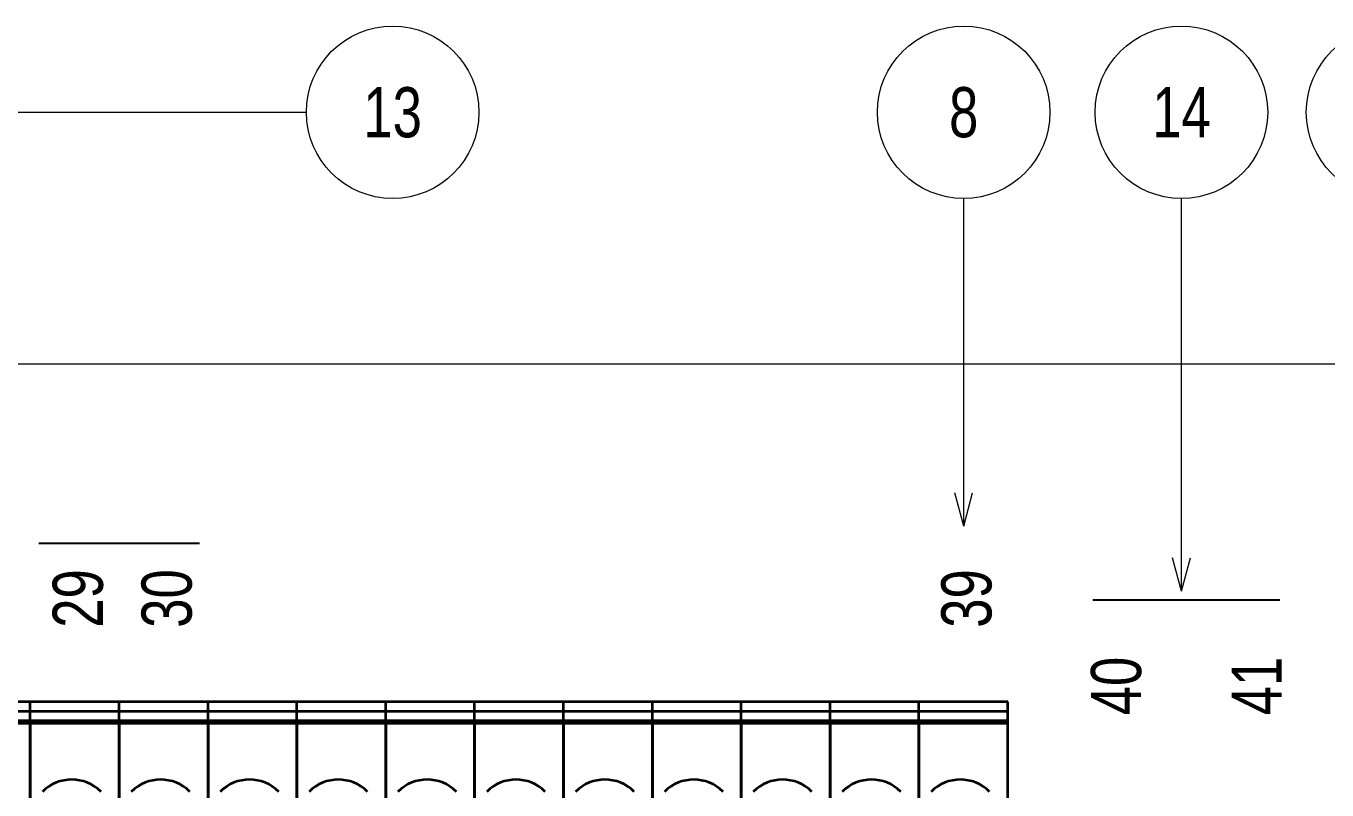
# Model space of a CAD drawing. Header units: millimetres. Extents: x 7 to 587, y 2 to 418.
# Drawn here: x 332.5 to 407.9, y 270.7 to 315 of the extents above; entities that cross this region are included whole.
import ezdxf
from ezdxf.enums import TextEntityAlignment as Align

# ---------------------------------------------------------------- set-up
doc = ezdxf.new("R2010")
doc.units = ezdxf.units.MM
for name, color, linetype in [('GR1_01', 7, 'Continuous'), ('GR1_15', 7, 'Continuous'), ('GR1_16', 7, 'Continuous')]:
    doc.layers.add(name, color=color, linetype=linetype)
doc.styles.add('HG丸ｺﾞｼｯｸM-PRO', font='')
doc.styles.get('HG丸ｺﾞｼｯｸM-PRO').set_extended_font_data('HG丸ｺﾞｼｯｸM-PRO')

# ---------------------------------------------------------------- blocks, each defined once
blk = doc.blocks.new('BLKF094')
at = {"layer": 'GR1_01', "color": 3, "linetype": 'Continuous', "lineweight": 35}
for p, q in [((332.797, 275.8), (327.647, 275.8)), ((332.797, 275.253), (327.647, 275.253)), ((332.797, 275.253), (332.797, 275.8)), ((332.797, 274.713), (332.797, 275.253)), ((332.797, 274.713), (327.647, 274.713)), ((332.797, 274.544), (327.647, 274.544)), ((332.797, 274.544), (332.797, 274.713)), ((332.797, 249.418), (332.797, 274.544))]:
    blk.add_line(p, q, dxfattribs=at)
blk = doc.blocks.new('BLKF095')
at = {"layer": 'GR1_01', "color": 3, "linetype": 'Continuous', "lineweight": 35}
for p, q in [((332.797, 275.253), (332.797, 275.8)), ((337.947, 275.8), (332.797, 275.8)), ((332.797, 274.713), (332.797, 275.253)), ((337.947, 275.253), (332.797, 275.253)), ((337.947, 275.253), (337.947, 275.8)), ((337.947, 274.713), (337.947, 275.253)), ((332.797, 274.544), (332.797, 274.713)), ((337.947, 274.713), (332.797, 274.713)), ((332.797, 274.544), (332.797, 269.9)), ((337.947, 274.544), (332.797, 274.544)), ((337.947, 274.544), (337.947, 274.713)), ((337.947, 249.418), (337.947, 274.544))]:
    blk.add_line(p, q, dxfattribs=at)
blk.add_arc((335.197, 268.9), 2.4, 45, 135, dxfattribs=at)
blk = doc.blocks.new('BLKF096')
at = {"layer": 'GR1_01', "color": 3, "linetype": 'Continuous', "lineweight": 35}
for p, q in [((337.947, 275.253), (337.947, 275.8)), ((343.097, 275.8), (337.947, 275.8)), ((337.947, 274.713), (337.947, 275.253)), ((343.097, 275.253), (337.947, 275.253)), ((343.097, 275.253), (343.097, 275.8)), ((343.097, 274.713), (343.097, 275.253)), ((337.947, 274.544), (337.947, 274.713)), ((343.097, 274.713), (337.947, 274.713)), ((337.947, 274.544), (337.947, 269.9)), ((343.097, 274.544), (337.947, 274.544)), ((343.097, 274.544), (343.097, 274.713)), ((343.097, 249.418), (343.097, 274.544))]:
    blk.add_line(p, q, dxfattribs=at)
blk.add_arc((340.347, 268.9), 2.4, 45, 135, dxfattribs=at)
blk = doc.blocks.new('BLKF097')
at = {"layer": 'GR1_01', "color": 3, "linetype": 'Continuous', "lineweight": 35}
for p, q in [((343.097, 275.253), (343.097, 275.8)), ((348.247, 275.8), (343.097, 275.8)), ((343.097, 274.713), (343.097, 275.253)), ((348.247, 275.253), (343.097, 275.253)), ((348.247, 275.253), (348.247, 275.8)), ((348.247, 274.713), (348.247, 275.253)), ((343.097, 274.544), (343.097, 274.713)), ((348.247, 274.713), (343.097, 274.713)), ((343.097, 274.544), (343.097, 269.9)), ((348.247, 274.544), (343.097, 274.544)), ((348.247, 274.544), (348.247, 274.713)), ((348.247, 249.418), (348.247, 274.544))]:
    blk.add_line(p, q, dxfattribs=at)
blk.add_arc((345.497, 268.9), 2.4, 45, 135, dxfattribs=at)
blk = doc.blocks.new('BLKF098')
at = {"layer": 'GR1_01', "color": 3, "linetype": 'Continuous', "lineweight": 35}
for p, q in [((348.247, 275.253), (348.247, 275.8)), ((353.397, 275.8), (348.247, 275.8)), ((348.247, 274.713), (348.247, 275.253)), ((353.397, 275.253), (348.247, 275.253)), ((353.397, 275.253), (353.397, 275.8)), ((353.397, 274.713), (353.397, 275.253)), ((348.247, 274.544), (348.247, 274.713)), ((353.397, 274.713), (348.247, 274.713)), ((348.247, 274.544), (348.247, 269.9)), ((353.397, 274.544), (348.247, 274.544)), ((353.397, 274.544), (353.397, 274.713)), ((353.397, 249.418), (353.397, 274.544))]:
    blk.add_line(p, q, dxfattribs=at)
blk.add_arc((350.647, 268.9), 2.4, 45, 135, dxfattribs=at)
blk = doc.blocks.new('BLKF099')
at = {"layer": 'GR1_01', "color": 3, "linetype": 'Continuous', "lineweight": 35}
for p, q in [((353.397, 275.253), (353.397, 275.8)), ((358.547, 275.8), (353.397, 275.8)), ((353.397, 274.713), (353.397, 275.253)), ((358.547, 275.253), (353.397, 275.253)), ((358.547, 275.253), (358.547, 275.8)), ((358.547, 274.713), (358.547, 275.253)), ((353.397, 274.544), (353.397, 274.713)), ((358.547, 274.713), (353.397, 274.713)), ((353.397, 274.544), (353.397, 269.9)), ((358.547, 274.544), (353.397, 274.544)), ((358.547, 274.544), (358.547, 274.713)), ((358.547, 249.418), (358.547, 274.544))]:
    blk.add_line(p, q, dxfattribs=at)
blk.add_arc((355.797, 268.9), 2.4, 45, 135, dxfattribs=at)
blk = doc.blocks.new('BLKF100')
at = {"layer": 'GR1_01', "color": 3, "linetype": 'Continuous', "lineweight": 35}
for p, q in [((358.547, 275.253), (358.547, 275.8)), ((363.697, 275.8), (358.547, 275.8)), ((358.547, 274.713), (358.547, 275.253)), ((363.697, 275.253), (358.547, 275.253)), ((363.697, 275.253), (363.697, 275.8)), ((363.697, 274.713), (363.697, 275.253)), ((358.547, 274.544), (358.547, 274.713)), ((363.697, 274.713), (358.547, 274.713)), ((358.547, 274.544), (358.547, 269.9)), ((363.697, 274.544), (358.547, 274.544)), ((363.697, 274.544), (363.697, 274.713)), ((363.697, 249.418), (363.697, 274.544))]:
    blk.add_line(p, q, dxfattribs=at)
blk.add_arc((360.947, 268.9), 2.4, 45, 135, dxfattribs=at)
blk = doc.blocks.new('BLKF101')
at = {"layer": 'GR1_01', "color": 3, "linetype": 'Continuous', "lineweight": 35}
for p, q in [((363.697, 275.253), (363.697, 275.8)), ((368.847, 275.8), (363.697, 275.8)), ((363.697, 274.713), (363.697, 275.253)), ((368.847, 275.253), (363.697, 275.253)), ((368.847, 275.253), (368.847, 275.8)), ((368.847, 274.713), (368.847, 275.253)), ((363.697, 274.544), (363.697, 274.713)), ((368.847, 274.713), (363.697, 274.713)), ((363.697, 274.544), (363.697, 269.9)), ((368.847, 274.544), (363.697, 274.544)), ((368.847, 274.544), (368.847, 274.713)), ((368.847, 249.418), (368.847, 274.544))]:
    blk.add_line(p, q, dxfattribs=at)
blk.add_arc((366.097, 268.9), 2.4, 45, 135, dxfattribs=at)
blk = doc.blocks.new('BLKF102')
at = {"layer": 'GR1_01', "color": 3, "linetype": 'Continuous', "lineweight": 35}
for p, q in [((368.847, 275.253), (368.847, 275.8)), ((373.997, 275.8), (368.847, 275.8)), ((368.847, 274.713), (368.847, 275.253)), ((373.997, 275.253), (368.847, 275.253)), ((373.997, 275.253), (373.997, 275.8)), ((373.997, 274.713), (373.997, 275.253)), ((368.847, 274.544), (368.847, 274.713)), ((373.997, 274.713), (368.847, 274.713)), ((368.847, 274.544), (368.847, 269.9)), ((373.997, 274.544), (368.847, 274.544)), ((373.997, 274.544), (373.997, 274.713)), ((373.997, 249.418), (373.997, 274.544))]:
    blk.add_line(p, q, dxfattribs=at)
blk.add_arc((371.247, 268.9), 2.4, 45, 135, dxfattribs=at)
blk = doc.blocks.new('BLKF103')
at = {"layer": 'GR1_01', "color": 3, "linetype": 'Continuous', "lineweight": 35}
for p, q in [((373.997, 275.253), (373.997, 275.8)), ((379.147, 275.8), (373.997, 275.8)), ((373.997, 274.713), (373.997, 275.253)), ((379.147, 275.253), (373.997, 275.253)), ((379.147, 275.253), (379.147, 275.8)), ((379.147, 274.713), (379.147, 275.253)), ((373.997, 274.544), (373.997, 274.713)), ((379.147, 274.713), (373.997, 274.713)), ((373.997, 274.544), (373.997, 269.9)), ((379.147, 274.544), (373.997, 274.544)), ((379.147, 274.544), (379.147, 274.713)), ((379.147, 249.418), (379.147, 274.544))]:
    blk.add_line(p, q, dxfattribs=at)
blk.add_arc((376.397, 268.9), 2.4, 45, 135, dxfattribs=at)
blk = doc.blocks.new('BLKF104')
at = {"layer": 'GR1_01', "color": 3, "linetype": 'Continuous', "lineweight": 35}
for p, q in [((379.147, 275.253), (379.147, 275.8)), ((384.297, 275.8), (379.147, 275.8)), ((379.147, 274.713), (379.147, 275.253)), ((384.297, 275.253), (379.147, 275.253)), ((384.297, 275.253), (384.297, 275.8)), ((384.297, 274.713), (384.297, 275.253)), ((379.147, 274.544), (379.147, 274.713)), ((384.297, 274.713), (379.147, 274.713)), ((379.147, 274.544), (379.147, 269.9)), ((384.297, 274.544), (379.147, 274.544)), ((384.297, 274.544), (384.297, 274.713)), ((384.297, 249.418), (384.297, 274.544))]:
    blk.add_line(p, q, dxfattribs=at)
blk.add_arc((381.547, 268.9), 2.4, 45, 135, dxfattribs=at)
blk = doc.blocks.new('BLKF105')
at = {"layer": 'GR1_01', "color": 3, "linetype": 'Continuous', "lineweight": 35}
for p, q in [((384.297, 275.253), (384.297, 275.8)), ((389.447, 275.8), (384.297, 275.8)), ((384.297, 274.713), (384.297, 275.253)), ((389.447, 275.253), (384.297, 275.253)), ((389.447, 275.253), (389.447, 275.8)), ((389.447, 274.713), (389.447, 275.253)), ((384.297, 274.544), (384.297, 274.713)), ((389.447, 274.713), (384.297, 274.713)), ((384.297, 274.544), (384.297, 269.9)), ((389.447, 274.544), (384.297, 274.544)), ((389.447, 274.544), (389.447, 274.713)), ((389.447, 249.418), (389.447, 274.544))]:
    blk.add_line(p, q, dxfattribs=at)
blk.add_arc((386.697, 268.9), 2.4, 45, 135, dxfattribs=at)
blk = doc.blocks.new('BLKF061')
at = {"layer": 'GR1_01', "color": 3, "linetype": 'Continuous', "lineweight": 35}
for name in ['BLKF094', 'BLKF095', 'BLKF096', 'BLKF097', 'BLKF098', 'BLKF099', 'BLKF100', 'BLKF101', 'BLKF102', 'BLKF103', 'BLKF104', 'BLKF105']:
    blk.add_blockref(name, (0, 0), dxfattribs=at)
blk = doc.blocks.new('FXTIP_ARROW_S')
at = {"color": 0, "linetype": 'Continuous', "lineweight": -2}
for q in [(-1, 0), (-0.966, 0.259), (-0.966, -0.259)]:
    blk.add_line((0, 0), q, dxfattribs=at)

msp = doc.modelspace()

# ---------------------------------------------------------------- linework, layer by layer
at = {"layer": 'GR1_15', "color": 4, "linetype": 'Continuous', "lineweight": 13}
for p, q in [((223.797, 310), (348.797, 310)), ((386.894, 285.995), (386.894, 305)), ((399.513, 282.229), (399.513, 305))]:
    msp.add_line(p, q, dxfattribs=at)
for centre in [(353.797, 310), (386.894, 310), (399.513, 310), (411.747, 310)]:
    msp.add_circle(centre, 5, dxfattribs=at)
at = {"layer": 'GR1_16', "color": 4, "linetype": 'Continuous', "lineweight": 13}
msp.add_line((168.747, 295.406), (433.747, 295.406), dxfattribs=at)
at = {"layer": 'GR1_16', "color": 2, "linetype": 'Continuous', "lineweight": 25}
for p, q in [((333.297, 285), (342.597, 285)), ((394.372, 281.727), (405.222, 281.727))]:
    msp.add_line(p, q, dxfattribs=at)

# ---------------------------------------------------------------- block references
at = {"layer": 'GR1_01', "color": 3, "linetype": 'Continuous', "lineweight": 35}
msp.add_blockref('BLKF061', (0, 0), dxfattribs=at)
at = {"layer": 'GR1_15', "color": 4, "linetype": 'Continuous', "lineweight": 13, "xscale": 2, "yscale": 2, "rotation": 270}
for p in [(386.894, 285.995), (399.513, 282.229)]:
    msp.add_blockref('FXTIP_ARROW_S', p, dxfattribs=at)

# ---------------------------------------------------------------- texts
at = {"layer": 'GR1_15', "color": 3, "linetype": 'Continuous', "lineweight": 35, "style": 'HG丸ｺﾞｼｯｸM-PRO', "width": 0.784542}
for s, height, p in [('13', 2.9091, (353.797, 310)), ('8', 2.909, (386.894, 310)), ('14', 2.9091, (399.513, 310))]:
    msp.add_text(s, height=height, rotation=0, dxfattribs=at).set_placement(p, align=Align.MIDDLE_CENTER)
at = {"layer": 'GR1_16', "color": 3, "linetype": 'Continuous', "lineweight": 35, "style": 'HG丸ｺﾞｼｯｸM-PRO', "width": 0.784542}
for s, p in [('29', (335.547, 281.8)), ('30', (340.697, 281.8)), ('39', (387.047, 281.8)), ('40', (395.722, 276.725)), ('41', (403.872, 276.725))]:
    msp.add_text(s, height=2.9091, rotation=90, dxfattribs=at).set_placement(p, align=Align.MIDDLE_CENTER)

doc.saveas('drawing.dxf')
